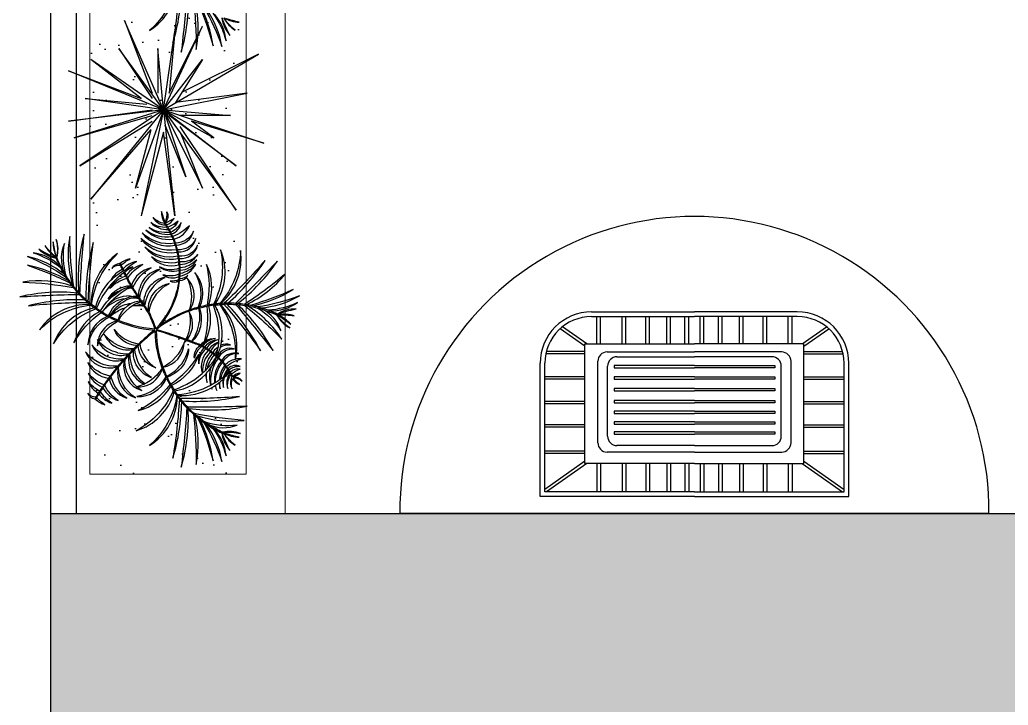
# Model space of a CAD drawing. Header units: millimetres. Extents: x 1227 to 5452, y 1361 to 9588.
# Drawn here: x 3467.7 to 3660.7, y 7014.7 to 7148.6 of the extents above; entities that cross this region are included whole.
import ezdxf

# ---------------------------------------------------------------- set-up
doc = ezdxf.new("R2010")
doc.units = ezdxf.units.MM
for name, color, linetype in [('furnitures', 3, 'Continuous'), ('linee a vista', 5, 'Continuous'), ('Plants', 92, 'Continuous'), ('sectioned walls', 7, 'Continuous')]:
    doc.layers.add(name, color=color, linetype=linetype)
doc.layers.add('Pots', color=145, linetype='Continuous', lineweight=13)
doc.layers.add('Soil', color=7, linetype='Continuous', true_color=0xa1c4ab)

# ---------------------------------------------------------------- blocks, each defined once
blk = doc.blocks.new('17')
at = {"layer": 'Soil'}
h = blk.add_hatch(dxfattribs=at)
h.set_pattern_fill('AR-SAND', color=256, scale=1.2, angle=-90, style=0)
h.set_pattern_definition([(307.5, (3106.124, 13045.087), (58.7296, 1.92), [0, -46.3296, 0, -51.816, 0, -49.53]), (277.5, (3106.12, 13045.09), (86.019, -53.9428), [0, -24.9936, 0, -41.7576, 0, -16.002]), (237.5, (3106.124, 13082.577), (0.1725, -94.9191), [0, -15.24, 0, -54.864, 0, -71.628]), (227.5, (3106.12, 13082.58), (26.7515, -91.6268), [0, -7.62, 0, -35.9664, 0, -41.148])])
h.paths.add_polyline_path([(5118.1, 12885.1), (5118.1, 13045.1), (3106.1, 13045.1), (3106.1, 12885.1)])
at = {"layer": 'Plants'}
for p, q in [((4745, 12960.6), (4779.3, 13063.5)), ((4779.3, 13063.5), (4756.5, 12989.2)), ((4745, 12960.6), (4687.9, 13057.8)), ((4687.9, 13057.8), (4726.9, 12979.9)), ((4745, 12960.6), (4727.9, 13046.4)), ((4727.9, 13046.4), (4737.7, 12973.1)), ((4745, 12960.6), (4847.9, 13034.9)), ((4745, 12960.6), (4802.2, 13034.9)), ((4802.2, 13034.9), (4750.8, 12966.4)), ((4847.9, 13034.9), (4762.2, 12977.8)), ((4745, 12960.6), (4750.8, 13029.2)), ((4750.8, 13029.2), (4750.8, 12977.8)), ((4745, 12960.6), (4773.6, 13012.1)), ((4773.6, 13012.1), (4756.5, 12989.2)), ((4745, 12960.6), (4659.3, 13000.7)), ((4659.3, 13000.7), (4659.3, 13000.7)), ((4727.9, 12966.4), (4659.3, 13000.7)), ((4745, 12960.6), (4693.6, 13000.7)), ((4693.6, 13000.7), (4737.7, 12973.1)), ((4745, 12960.6), (4825.1, 13000.7)), ((4825.1, 13000.7), (4769.9, 12978.6)), ((4745, 12960.6), (4813.6, 12983.5)), ((4813.6, 12983.5), (4760.6, 12962.3)), ((4745, 12960.6), (4665, 12972.1)), ((4665, 12972.1), (4727.9, 12966.4)), ((4745, 12960.6), (4853.6, 12972.1)), ((4853.6, 12972.1), (4767.9, 12960.6)), ((4745, 12960.6), (4653.6, 12920.6)), ((4745, 12960.6), (4682.2, 12954.9)), ((4745, 12960.6), (4682.2, 12914.9)), ((4682.2, 12954.9), (4727.9, 12954.9)), ((4745, 12960.6), (4693.6, 12886.4)), ((4745, 12960.6), (4705, 12863.5)), ((4745, 12960.6), (4733.6, 12880.6)), ((4745, 12960.6), (4836.5, 12886.4)), ((4745, 12960.6), (4825.1, 12932.1)), ((4745, 12960.6), (4773.6, 12869.2)), ((4745, 12960.6), (4853.6, 12937.8)), ((4745, 12960.6), (4802.2, 12874.9)), ((4745, 12960.6), (4756.5, 12863.5)), ((4767.9, 12960.6), (4853.6, 12937.8)), ((4653.6, 12920.6), (4727.9, 12949.2)), ((4682.2, 12914.9), (4733.6, 12949.2)), ((4733.6, 12880.6), (4739.3, 12943.5)), ((4756.5, 12863.5), (4745, 12949.2)), ((4773.6, 12869.2), (4750.8, 12949.2)), ((4802.2, 12874.9), (4756.5, 12949.2)), ((4825.1, 12932.1), (4765.3, 12948)), ((4836.5, 12886.4), (4765.3, 12948)), ((4733.6, 12937.8), (4693.6, 12886.4)), ((4705, 12863.5), (4733.6, 12937.8))]:
    blk.add_line(p, q, dxfattribs=at)
for points in [[(4612.7, 12974.3, -0.175168), (4664, 12946.3, 0.249628), (4613.6, 12974.9, 0.007062)], [(4616.3, 12976.9, -0.026555), (4676.6, 12970.2, 0.070199), (4619.3, 12979.3, 0.016905)], [(4625.3, 12984.6, -0.011876), (4685.9, 12978.8, 0.083846), (4626.6, 12985.9, 0.015718)], [(4631.7, 12991.2, -0.031946), (4683.4, 12994.2, 0.11194), (4632.9, 12992.7, 0.008888)], [(4635.6, 12995.9, -0.036883), (4679.6, 13011.5, 0.081452), (4637.3, 12998, 0.009879)], [(4640.1, 13001.8, -0.057239), (4680.3, 13020.5, 0.118477), (4641.9, 13004.4, 0.017265)], [(4646.2, 13011.3, -0.090095), (4674.4, 13024.7, 0.156383), (4647.1, 13012.8, 0.018041)], [(4650.9, 13020.4, 0.144632), (4669, 13028.7, -0.03724), (4651, 13020.6, 0.005673)], [(4652.1, 13023, 0.137026), (4663.4, 13033.9, -0.07322), (4651, 13022.4, 0.11371), (4655.3, 13038.2, -0.016598), (4651.6, 13024.5, -0.007537)], [(5014.6, 12961.4, 0.008761), (5018.4, 12963, -0.228296), (5038.5, 12933.4, 0.30667), (5019.8, 12963.7, 0.016073), (5026.5, 12967.2, -0.111271), (5052.9, 12934.8, 0.196953), (5028.2, 12968.2, 0.010075), (5032.3, 12970.6, -0.174181), (5073.5, 12932.6, 0.2582), (5033.8, 12971.6, 0.009787), (5037.6, 12974.3, -0.175168), (5088.8, 12946.3, 0.249628), (5038.5, 12974.9, 0.007062), (5041.1, 12976.9, -0.026555), (5101.5, 12970.2, 0.070199), (5044.2, 12979.3, 0.016905), (5050.1, 12984.6, -0.011876), (5110.7, 12978.8, 0.083846), (5051.4, 12985.9, 0.015718), (5056.5, 12991.2, -0.031946), (5108.2, 12994.2, 0.11194), (5057.8, 12992.7, 0.008888), (5060.5, 12995.9, -0.036883), (5104.5, 13011.5, 0.081452), (5062.2, 12998, 0.009879), (5065, 13001.8, -0.057239), (5105.1, 13020.5, 0.118477), (5066.8, 13004.4, 0.017265), (5071.1, 13011.3, -0.090095), (5099.3, 13024.7, 0.156383), (5071.9, 13012.8, 0.018041), (5075.8, 13020.4, 0.144632), (5093.9, 13028.7, -0.03724), (5075.9, 13020.6, 0.005673), (5077, 13023, 0.137026), (5088.2, 13033.9, -0.07322), (5075.9, 13022.4, 0.11371), (5080.2, 13038.2, -0.016598), (5076.5, 13024.5, -0.007537), (5075.1, 13021.3, -0.091874), (5076.5, 13039.3, 0.164846), (5075, 13021.1, -0.034164), (5067.3, 13007, 0.198599), (5067.8, 13035.9, -0.116154), (5064.5, 13002.8, -0.022934), (5057.9, 12994.3, 0.108995), (5062.9, 13043.2, -0.031808), (5056, 12992.1, -0.015992), (5050.8, 12986.7, 0.083632), (5048.4, 13046.2, -0.011872), (5049.5, 12985.4, -0.018411), (5043, 12979.7, 0.071243), (5038.5, 13038.4, -0.026608), (5040.4, 12977.6, -0.007675), (5037.5, 12975.4, 0.145995), (5029.5, 13009.7, 0.012828), (5031, 13010.3, -0.011311), (5029.4, 13010, 0.016484), (5027.2, 13013.4, 0.048154), (5032.4, 13015.1, -0.044838), (5026.8, 13014, 0.018482), (5024.1, 13017.7, 0.057754), (5030.7, 13018.6, -0.061447), (5023.4, 13018.6, 0.017061), (5020.6, 13021.7, 0.101227), (5029.4, 13022, -0.102531), (5019, 13023.2, 0.029389), (5013.5, 13028, -0.003222), (5014.3, 13028.5, 0.225947), (5030.3, 13026.4, -0.181854), (5016.2, 13029.5, -0.008531), (5018.3, 13030.7, 0.247708), (5030.7, 13030.9, -0.143025), (5019.9, 13031.3, 0.219665), (5026.1, 13038.6, -0.099835), (5019.5, 13031.8, -0.21884), (5022.7, 13041.1, 0.315728), (5018.8, 13032, -0.001312), (5014.5, 13039.2, 0.181035), (5017.9, 13031.6, 0.00655), (5015.4, 13030.2, -0.089212), (5010.4, 13039.1, 0.223385), (5013.5, 13029.1, 0.00969), (5011.1, 13027.6, -0.181136), (5007.6, 13039.1, 0.289028), (5009.8, 13026.7, 0.007628), (5007.6, 13025.1, -0.125725), (5000, 13040.5, 0.079591), (5000.2, 13034.3, 0.023263), (4994.5, 13035.3, -0.036773), (4994.5, 13037.9, 0.041452), (4994, 13035.3, 0.223184), (4944.3, 13018.9, -0.007675), (4944.1, 13022.5, -0.026608), (4991.9, 13060.1, 0.071243), (4944, 13025.8, -0.018411), (4944.3, 13034.5, -0.011872), (4991.5, 13072.8, 0.083632), (4944.4, 13036.3, -0.015992), (4945.2, 13043.8, -0.031808), (4979.9, 13081.9, 0.108995), (4945.7, 13046.7, -0.022934), (4948, 13057.1, -0.116154), (4971.2, 13080.9, 0.198599), (4949.4, 13062.1, -0.034164), (4955.2, 13077, 0.164846), (4968.2, 13089.8, -0.091874), (4955.3, 13077.1, -0.005552), (4956.4, 13079.5, -0.016458), (4964.5, 13091, 0.11371), (4955.2, 13077.6, -0.07322), (4956, 13094.4, 0.137372), (4954.9, 13078.7, 0.003388), (4954.2, 13077.3, -0.03724), (4948.9, 13096.3, 0.144632), (4954.2, 13077.1, 0.018041), (4950.8, 13069.3, 0.156383), (4942.4, 13097.9, -0.090095), (4950.2, 13067.7, 0.017265), (4947.7, 13059.9, 0.118477), (4935.4, 13099.7, -0.057239), (4946.8, 13056.9, 0.009879), (4945.7, 13052.3, 0.081452), (4928.9, 13093.4, -0.036883), (4945.2, 13049.7, 0.008888), (4944.5, 13045.5, 0.11194), (4913.2, 13085.1, -0.031946), (4944.2, 13043.7, 0.015718), (4943.4, 13036.3, 0.083846), (4899.8, 13077.2, -0.011876), (4943.2, 13034.5, 0.016905), (4943, 13026.5, 0.070199), (4899.2, 13064.6, -0.026555), (4943.1, 13022.6, 0.007062), (4943.3, 13019.3, 0.249628), (4889, 13039.5, -0.175168), (4943.3, 13018.2, 0.009787), (4943.8, 13013.6, 0.2582), (4888.3, 13019, -0.174181), (4944, 13011.8, 0.010075), (4944.7, 13007.1, 0.196953), (4903.2, 13004.6, -0.111271), (4945.1, 13005.2, 0.016073), (4946.7, 12997.8, 0.30667), (4911.5, 12992.6, -0.228296), (4947.1, 12996.3, 0.008761), (4948.2, 12992.3, 0.022939)], [(4954.2, 13077.3, 0.000378), (4954.2, 13077.1, 0.34205)], [(4954.9, 13078.7, 0.010189), (4955.2, 13077.6, -0.07322)], [(4955.3, 13077.1, 0.000462), (4955.2, 13077, -0.017284)], [(4950.8, 13069.3, 0.003648), (4950.2, 13067.7, 0.34205)], [(4947.7, 13059.9, 0.006714), (4946.8, 13056.9, 0.34205)], [(4949.4, 13062.1, 0.010919), (4948, 13057.1, -0.017284)], [(4944.5, 13045.5, 0.004036), (4944.2, 13043.7, 0.34205)], [(4945.7, 13052.3, 0.005709), (4945.2, 13049.7, 0.34205)], [(4945.7, 13046.7, 0.006188), (4945.2, 13043.8, -0.017284)], [(4943.4, 13036.3, 0.003791), (4943.2, 13034.5, 0.34205)], [(4944.4, 13036.3, 0.004048), (4944.3, 13034.5, -0.017284)], [(4994, 13035.3, -0.001977), (4994.5, 13035.3, 0.0174)], [(4994.6, 13034.4, 0.001867), (4994, 13034.4, 0.175567)], [(5000.2, 13034.3, -0.001729), (5000.6, 13034.2, 0.001174), (5000.2, 13034.2, 0.175567)], [(4943, 13026.5, 0.008209), (4943.1, 13022.6, 0.34205)], [(4944, 13025.8, 0.007125), (4944.1, 13022.5, -0.017284)], [(5008.6, 13024.6, 0.0086), (5006.6, 13023.1)], [(5011.9, 13026.9, 0.005519), (5010.6, 13026)], [(5013.5, 13028, 0.002558), (5013, 13028.4, -0.001751), (5013.5, 13027.9)], [(5016.2, 13029.5, 0.007421), (5014.3, 13028.5)], [(5016.9, 13024, -0.007156), (5018.5, 13022.1)], [(5020.6, 13021.7, 0.00889), (5019, 13023.2, -0.001751)], [(5075.9, 13022.4, 0.002523), (5076.5, 13024.5, -0.11371)], [(5077, 13023, -0.010528), (5075.9, 13022.4, 0.07322)], [(4943.3, 13019.3, 0.002276), (4943.3, 13018.2, 0.34205)], [(4943.8, 13013.6, 0.003859), (4944, 13011.8, 0.34205)], [(4944.3, 13018.9, 0.001743), (4944.4, 13018.1, -0.017284)], [(4944.8, 13013.2, 0.003104), (4945, 13011.7, -0.017284)], [(4983.2, 13017.2, 0.002128), (4982.5, 13017.3, 0.15929)], [(4990, 13016.4, 0.007874), (4987.4, 13016.8, 0.15929)], [(4995.9, 13012.6, 0.007554), (4994.5, 13010.9)], [(4998.1, 13015.1, 0.002294), (4997.6, 13014.6, 0.007554)], [(4999.6, 13016.8, 0.007913), (4998.1, 13015.1, 0.002294)], [(5002.1, 13013.3, 0.019311), (4998.1, 13015.1, 0.255482)], [(5008.9, 13009.2, 0.034379), (5002.1, 13013.3, 0.010152), (4998.9, 13014.3, -0.043508)], [(5003.8, 13020.8, 0.006328), (5002.5, 13019.6)], [(5020.9, 13019, -0.004325), (5021.8, 13017.7)], [(5024.1, 13017.7, 0.004534), (5023.4, 13018.6, -0.001751)], [(5024.3, 13013.9, -0.003128), (5024.8, 13013)], [(5027.2, 13013.4, 0.003123), (5026.8, 13014, -0.001751)], [(5071.9, 13012.8, -0.003648), (5071.1, 13011.3, 0.086941)], [(5075, 13021.1, 0.000462), (5075.1, 13021.3, 0.296259)], [(5075.9, 13020.6, -0.000378), (5075.8, 13020.4, 0.086941)], [(4944.7, 13007.1, 0.004157), (4945.1, 13005.2, 0.34205)], [(4945.8, 13006.8, 0.003647), (4946.1, 13005.1, -0.017284)], [(4946.1, 13005.1, -0.096704), (4982.4, 13002.2, 0.065237), (4985.7, 12998.6, 0.000419), (4985.7, 12998.5), (4985.6, 12998.4, 0.001663), (4984.5, 12995.6, 0.085344)], [(4969.3, 12997.9, 0.174599), (4947.8, 12997.7, -0.016348), (4946.1, 13005.1, -0.096704)], [(4981.4, 13003.8, -0.018916), (4985.1, 13002, 0.004427)], [(4986.1, 13001, 0.010093), (4982.4, 13002.2, 0.111381)], [(5031.5, 12971.4, 0.115228), (5011.8, 13003.6, -0.165702), (4994.5, 13010.9, 0.010075), (4992.8, 13008.6, 0.223516), (5014.1, 13000.8, -0.274752), (5014.3, 13000.6, -0.277747), (4991.4, 13006.6, 0.010686), (4989.8, 13004, 0.235094), (5005.2, 12996.8, -0.227839), (4988.8, 13002.4, 0.007496), (4987.8, 13000.5), (4987.8, 13000.4, 0.002637), (4987.4, 12999.7, 0.198541), (4999.3, 12992.3, -0.273693), (4986.5, 12997.8, 0.001461), (4985.4, 12995.3, -0.133271)], [(4989.8, 13004, 0.006543), (4988.8, 13002.4)], [(4992.8, 13008.6, 0.008533), (4991.4, 13006.6)], [(5010.1, 13005.2, -0.007097), (5011.8, 13003.6)], [(5015.8, 13003.6, 0.006456), (5014.7, 13004.6, 0.010152)], [(5026.8, 13009.5, -0.00192), (5027.1, 13008.9)], [(5029.5, 13009.7, 0.001072), (5029.4, 13010, -0.001751)], [(5064.5, 13002.8, 0.010919), (5067.3, 13007, 0.296259)], [(5066.8, 13004.4, -0.006714), (5065, 13001.8, 0.086941)], [(4930.8, 12975.2, 0.032904), (4919.6, 12977.2, 0.317856), (4914.4, 12985.7, -0.182485), (4918.2, 12977.4, 0.008732), (4915.2, 12977.6, 0.237757), (4903.1, 12993.6, -0.181755), (4912.6, 12977.7, 0.009722), (4909.3, 12977.8, 0.260759), (4898.6, 12994.6, -0.17378), (4906.9, 12977.7, 0.010192), (4903.4, 12977.5, 0.252617), (4893.1, 12995.7, -0.260535), (4900.6, 12977.3, 0.009886), (4897.2, 12976.8, 0.378858), (4883.6, 12995.6, -0.346761), (4894.7, 12976.4, 0.012354), (4890.5, 12975.6, 0.373521), (4876.7, 12993.7, -0.326048), (4888.2, 12975, 0.014119), (4883.5, 12973.6, 0.339397), (4869.3, 12991.4, -0.281611), (4881.5, 12972.9, 0.012773), (4877.4, 12971.4, 0.238874), (4863.4, 12987.3, -0.126845), (4874.6, 12970.2, 0.008463), (4872, 12969, 0.290901), (4860.4, 12978.6, -0.182356), (4870.3, 12968.1, 0.009727), (4867.3, 12966.5, 0.225145), (4858.8, 12975.7, -0.089929), (4865.1, 12965.2, 0.008098), (4862.8, 12963.7, 0.181535), (4856.3, 12971.4, -0.001325), (4861.3, 12962.7, 0.002449), (4860.6, 12962.2, 0.34205)], [(4944.7, 12990.2, 0.294809), (4917.5, 12984.9, -0.150745), (4942.7, 12988.7, 0.100395)], [(4946.7, 12997.8, 0.003177), (4947.1, 12996.3, 0.34205)], [(4947.8, 12997.7, 0.002616), (4948.1, 12996.5, -0.017284)], [(4949.1, 12992.8, -0.008097), (4948.1, 12996.5, -0.087635), (4962.4, 12997.3)], [(4948.2, 12992.3, 0.011195), (4949.9, 12987.3, 0.34205)], [(4949.1, 12992.8, 0.01382), (4951.2, 12986.7, -0.017284)], [(4969.3, 12997.9, -0.126631), (4982.5, 12989.2, 0.13356), (4962.4, 12997.3, 0.223815)], [(4985.4, 12995.3, 0.003303), (4983.2, 12989.7), (4983.2, 12989.5, 0.003031), (4981.2, 12984.3)], [(4984.5, 12995.6, 0.003276), (4982.3, 12990), (4982.2, 12989.9, 0.000136), (4982.1, 12989.6)], [(4986.7, 13000.5, 0.007542), (4985.7, 12998.6)], [(4987.4, 12999.7, 0.006612), (4986.6, 12998, 0.000167), (4986.5, 12997.8)], [(4986.9, 13001, -0.004103), (4987.7, 13000.5, 0.002389), (4986.8, 13000.8, 0.111381)], [(5004.9, 12981.7, -0.180095), (5018.7, 12964.3, 0.017102), (5025.8, 12967.9, 0.111381), (4995.5, 12996.9, -0.201249), (5027.3, 12968.8, 0.010644), (5031.5, 12971.4, 0.115228)], [(5056, 12992.1, 0.006188), (5057.9, 12994.3, 0.296259)], [(5057.8, 12992.7, -0.004036), (5056.5, 12991.2, 0.086941)], [(5062.2, 12998, -0.005709), (5060.5, 12995.9, 0.086941)], [(4950, 12987, 0.07228), (4966, 12957, 0.116598), (4930.8, 12975.2, 0.34205)], [(4942.7, 12988.7, -0.043602), (4950, 12987)], [(4949.9, 12987.3, 0.058472), (4944.7, 12990.2, -0.195633)], [(4949.9, 12987.3, 0.000734), (4950, 12987, 0.34205)], [(4951.2, 12986.7, -0.198813), (4983.9, 12981.6, 0.3682), (4951.2, 12986.7, 0.3682)], [(4951.2, 12986.7, 0.000079), (4951.2, 12986.7, -0.017284)], [(4951.2, 12986.7, 0.081515), (4969.9, 12953.6, -0.017284), (4979.9, 12983.7)], [(4980.8, 12983.3, 0.017381), (4970.8, 12953.1, 0.096116), (5014.4, 12962.4, 0.296259)], [(5009.2, 12975.6, 0.137722), (4989.6, 12986.3, -0.127824), (5004.9, 12981.7)], [(5049.5, 12985.4, 0.004048), (5050.8, 12986.7, 0.296259)], [(5051.4, 12985.9, -0.003791), (5050.1, 12984.6, 0.086941)], [(4860.2, 12962.1, 0.196497), (4849.4, 12964.1, -0.339351), (4860.5, 12962.3, -0.001093), (4860.6, 12962.2), (4849.2, 12958.5, 0.109533), (4861.2, 12961.5, -0.000646), (4861.4, 12961.6, -0.146881), (4855.4, 12949.8, 0.249702), (4862.9, 12962.6, -0.008474), (4865.3, 12964.2, -0.182999), (4860.4, 12947.6, 0.227209), (4867.5, 12965.5, -0.010091), (4870.5, 12967.1, -0.182927), (4865.4, 12945.9, 0.229826), (4872.2, 12968, -0.008605), (4874.9, 12969.2, -0.199295), (4868.3, 12942.6, 0.221467), (4877.5, 12970.4, -0.01266), (4881.6, 12971.9, -0.241086), (4870.9, 12938.8, 0.288134), (4883.6, 12972.6, -0.014047), (4888.2, 12974, -0.231299), (4876.7, 12937.5, 0.289254), (4890.6, 12974.5, -0.012414), (4894.8, 12975.4, -0.248707), (4885.7, 12941.7, 0.280333), (4897.3, 12975.8, -0.010048), (4900.7, 12976.3, -0.231558), (4895.5, 12948.2, 0.285972), (4903.6, 12976.5, -0.010639), (4907.2, 12976.7, -0.236286), (4905.7, 12956.5, 0.228942), (4909.4, 12976.8, -0.010354), (4913, 12976.7, -0.199826), (4913.8, 12959.9, 0.275871), (4915.6, 12976.6, -0.008857), (4918.6, 12976.3, -0.154321), (4920.5, 12967.4, 0.258261), (4920, 12976.2, -0.030774), (4930.3, 12974.3, 0.073569)], [(4883.5, 12973.6, 0.006196), (4881.5, 12972.9, 0.34205)], [(4883.6, 12972.6, 0.006309), (4881.6, 12971.9, 0.358744)], [(4890.5, 12975.6, 0.00709), (4888.2, 12975, 0.34205)], [(4890.6, 12974.5, 0.007289), (4888.2, 12974, 0.358744)], [(4897.2, 12976.8, 0.007389), (4894.7, 12976.4, 0.34205)], [(4897.3, 12975.8, 0.007547), (4894.8, 12975.4, 0.358744)], [(4903.4, 12977.5, 0.008187), (4900.6, 12977.3, 0.34205)], [(4903.6, 12976.5, 0.008521), (4900.7, 12976.3, 0.358744)], [(4909.3, 12977.8, 0.006784), (4906.9, 12977.7, 0.34205)], [(4909.4, 12976.8, 0.006573), (4907.2, 12976.7, 0.358744)], [(4915.2, 12977.6, 0.007551), (4912.6, 12977.7, 0.34205)], [(4915.6, 12976.6, 0.007642), (4913, 12976.7, 0.358744)], [(4919.6, 12977.2, 0.004064), (4918.2, 12977.4, 0.34205)], [(4920, 12976.2, 0.004076), (4918.6, 12976.3, 0.358744)], [(4941.1, 12938.2, 0.01255), (4952.2, 12945.9), (4952.3, 12946, -0.023023), (4969.2, 12952.8, 0.13279), (4930.3, 12974.3, 0.358744)], [(5008.4, 12960, 0.361519), (4984, 12981.7), (4984.2, 12981.4, -0.193822), (5008.3, 12960)], [(5017.7, 12963.8, 0.088511), (5009.2, 12975.6, -0.078713)], [(5031.5, 12971.4, 0.003104), (5032.8, 12972.2, 0.296259)], [(5036.8, 12975, 0.001743), (5037.5, 12975.4, 0.296259)], [(5038.5, 12974.9, -0.002276), (5037.6, 12974.3, 0.086941)], [(5040.4, 12977.6, 0.007125), (5043, 12979.7, 0.296259)], [(5044.2, 12979.3, -0.008209), (5041.1, 12976.9, 0.086941)], [(4861.2, 12961.5, 0.027335), (4860.6, 12962.2, -0.217634)], [(4862.8, 12963.7, 0.00522), (4861.3, 12962.7, 0.34205)], [(4862.9, 12962.6, 0.005357), (4861.4, 12961.6, 0.358744)], [(4867.3, 12966.5, 0.007423), (4865.1, 12965.2, 0.34205)], [(4867.5, 12965.5, 0.007412), (4865.3, 12964.2, 0.358744)], [(4872, 12969, 0.005521), (4870.3, 12968.1, 0.34205)], [(4872.2, 12968, 0.005504), (4870.5, 12967.1, 0.358744)], [(4877.4, 12971.4, 0.008676), (4874.6, 12970.2, 0.34205)], [(4877.5, 12970.4, 0.008601), (4874.9, 12969.2, 0.358744)], [(4924.7, 12951.2, -0.091), (4916.5, 12962.2, 0.163378), (4925, 12947.4, 0.047115)], [(4925.7, 12961.8, -0.036015), (4922.9, 12966.6, 0.068238), (4925.3, 12959.7, 0.047136)], [(4925.7, 12961.8, 0.209929), (4951.8, 12945.6, 0.247818)], [(5014.4, 12962.4, 0.007571), (5017.7, 12963.8, 0.088511)], [(5017.7, 12963.8, 0.002388), (5018.7, 12964.3, 0.296259)], [(5019.8, 12963.7, -0.003177), (5018.4, 12963, 0.086941)], [(5025.8, 12967.9, 0.003647), (5027.3, 12968.8, 0.296259)], [(5028.2, 12968.2, -0.004157), (5026.5, 12967.2, 0.086941)], [(5033.8, 12971.6, -0.003859), (5032.3, 12970.6, 0.086941)], [(4926.8, 12939.1, -0.173161), (4908.3, 12957, 0.285814), (4927.7, 12936.3, 0.031249)], [(4951, 12945.1, -0.301093), (4925.3, 12959.7, 0.247818)], [(4941.5, 12937.2, 0.012738), (4952.7, 12945.1, -0.023021), (4969.5, 12951.8, -0.095948), (4958, 12908.8)], [(5014.6, 12961.4, -0.094945), (4971.1, 12952.1, 0.041167), (5001.8, 12920.1, 0.086941)], [(4985, 12936.3, 0.200478), (5009.3, 12952.9, -0.295535), (4986.7, 12934.6)], [(5000.4, 12918.7, -0.239912), (4985.6, 12887.4, 0.377655), (5001, 12919.3, 0.00101), (5001.1, 12919.4, 0.007709), (5007.4, 12914, -0.252386), (4992.8, 12880.9, 0.386946), (5007.9, 12913.6, 0.011413), (5017.6, 12906, -0.181744), (5003.6, 12883.1, 0.267567), (5019.7, 12904.4, 0.007749), (5026.5, 12899.6, -0.133418), (5014.5, 12883.6, 0.197101), (5028.8, 12898, 0.004676), (5033, 12895.2, -0.102074), (5023, 12883.5, 0.152625), (5035.2, 12893.8, 0.004284), (5039.2, 12891.4, -0.251353), (5034.9, 12883.1, 0.229983), (5041, 12890.3, -0.014727), (5041.1, 12890.8, 0.108264), (5046.9, 12900.7, -0.073333), (5039.5, 12892.3, -0.003954), (5035.9, 12894.6, 0.152286), (5045.2, 12907.6, -0.108204), (5033.5, 12896.1, -0.004457), (5029.5, 12898.7, 0.196503), (5042.7, 12914.2, -0.139054), (5027, 12900.5, -0.007436), (5020.4, 12905.1, 0.266584), (5040.3, 12923, -0.185699), (5018.1, 12906.9, -0.010962), (5008.8, 12914.2, 0.384218), (5039.9, 12932.1, -0.251822), (5008.2, 12914.7, -0.007733), (5001.8, 12920.1, 0.00108), (5002, 12920.3, 0.37654), (5032.4, 12938.3, -0.039649), (5028.7, 12933.5, 0.290155), (5015.2, 12957.2, 0.022939)], [(5015.4, 12954.8, -0.096277), (5025.5, 12941.7, -0.142028), (5008.7, 12928.7, 0.058444)], [(5009.4, 12959.3, -0.043602), (5015.4, 12954.8, 0.294809)], [(5015.2, 12957.2, 0.058472), (5009.7, 12959.4, 0.359478)], [(4930.1, 12931.2, -0.003274), (4927, 12929.4, -0.185699), (4906.9, 12948, 0.266584), (4924.5, 12927.9, -0.007436), (4917.4, 12924, -0.139054), (4903.5, 12939.5, 0.196503), (4914.7, 12922.6, -0.003728), (4911.1, 12920.8, -0.030052), (4905.7, 12929.2, 0.034089), (4908.7, 12921.9, -0.093143), (4900.2, 12933.2, 0.152286), (4907.8, 12919.2, -0.003954), (4904, 12917.4, -0.073333), (4897.7, 12926.6, 0.103416), (4902, 12916.5, -0.675485), (4902.3, 12915.6, 0.229983), (4907.5, 12907.7, -0.251353), (4904.2, 12916.4, 0.004284), (4908.4, 12918.4, 0.154749), (4919.5, 12906.6, 0.140718), (4947.2, 12891, -0.010568), (4944.2, 12887.1, -0.175567), (4892.2, 12913.7, 0.25167), (4943.7, 12886.5, -0.007675), (4941.4, 12883.7, -0.026608), (4880.8, 12888.8, 0.071243), (4939.2, 12881.2, -0.018411), (4933.2, 12875.1, -0.011872), (4872.4, 12879.3, 0.083632), (4931.8, 12873.8, -0.015992), (4926.1, 12868.9, -0.031808), (4874.7, 12864.6, 0.108995), (4923.8, 12867.1, -0.022934), (4915, 12861, -0.116154), (4881.8, 12859.4, 0.198599), (4910.6, 12858.4, -0.034164), (4896.2, 12851.4, 0.164846), (4877.9, 12850.9, -0.091874), (4896, 12851.4, -0.004117), (4894.2, 12850.7, -0.016919), (4880, 12847.6, 0.11371), (4896, 12851.1, -0.07322), (4883.9, 12839.4, 0.136761), (4895.4, 12850, 0.00291), (4896.7, 12850.5, -0.03724), (4887.6, 12833, 0.144632), (4896.8, 12850.6, 0.018041), (4904.6, 12854.1, 0.156383), (4891.3, 12827.4, -0.090095), (4906.1, 12854.8, 0.017265), (4913.3, 12858.8, 0.118477), (4895.1, 12821.3, -0.057239), (4916, 12860.4, 0.009879), (4919.9, 12863, 0.081452), (4904.2, 12821.5, -0.036883), (4922.1, 12864.6, 0.008888), (4925.4, 12867.1, 0.11194), (4921.3, 12816.8, -0.031946), (4926.9, 12868.3, 0.015718), (4932.6, 12873.1, 0.083846), (4936.5, 12813.5, -0.011876), (4933.9, 12874.3, 0.016905), (4939.5, 12880, 0.070199), (4945.6, 12822.3, -0.026555), (4942.1, 12882.9, 0.007062), (4944.2, 12885.5, 0.249628), (4970.1, 12833.7, -0.175168), (4944.9, 12886.3, 0.009787), (4947.7, 12890, 0.2582), (4984.6, 12848.2, -0.174181), (4948.8, 12891.4, 0.010075), (4951.5, 12895.4, 0.196953), (4983.5, 12869, -0.111271), (4952.5, 12897, 0.016073), (4956.4, 12903.6, 0.30667), (4985.7, 12883.3, -0.228296), (4957.1, 12904.9, 0.008761), (4959, 12908.6, 0.022939)], [(4924.7, 12951.2, 0.155297), (4945.7, 12941.3, 0.249828)], [(4945, 12940.8, -0.204558), (4925, 12947.4, 0.249828)], [(4959, 12908.6, 0.094428), (4970.5, 12951.3, 0.040866), (5001.1, 12919.4)], [(4990.2, 12931, 0.179749), (5014.3, 12942.3, -0.347789)], [(5013.2, 12938.3, 0.109806), (5019.1, 12948.3, -0.050161), (5014.3, 12942.3, 0.069557)], [(5025.5, 12941.7, -0.003736), (5025.8, 12941.2, 0.294809)], [(4926.8, 12939.1, 0.075374), (4937.8, 12936, 0.251822)], [(4937.1, 12935.5, -0.088667), (4927.7, 12936.3, 0.251822)], [(4945, 12914.7, -0.129352), (4936.1, 12933.4, 0.431375), (4936, 12933.4, 0.119795), (4939.6, 12919)], [(4960.5, 12914.4, -0.363818), (4940.5, 12940.3, 0.196473), (4960.6, 12914.5, 0.196473)], [(4986.2, 12933.6, -0.290683), (4969.9, 12910, 0.200061), (4984.4, 12935.6, 0.204545)], [(5013.2, 12938.3, -0.229229), (4991.4, 12929.9)], [(5006.5, 12925.4, 0.246361), (5025.8, 12941.2, -0.048035), (5028.6, 12933.4, -0.195329), (5002.7, 12921, 0.032147)], [(5028.6, 12933.4, -0.001903), (5028.7, 12933.1, 0.004287), (5028.7, 12933.5, 0.359478)], [(4919.5, 12906.6, -0.082287), (4908.7, 12921.9, 0.030096)], [(4911.7, 12920, 0.140523), (4948.1, 12892.2, 0.010124), (4950.8, 12896.1, -0.138829), (4929.8, 12917.4, 0.106077), (4938.6, 12904, -0.267567), (4925.1, 12927.1, -0.007749), (4917.8, 12923.1, 0.133418), (4927.8, 12905.8, -0.197101), (4915.3, 12921.8, -0.003808), (4911.6, 12919.9)], [(4914.7, 12922.6, 0.002878), (4917.4, 12924)], [(4924.5, 12927.9, 0.000772), (4925.2, 12928.3), (4925.3, 12928.4)], [(4928, 12924, -0.014945), (4925.1, 12928.9, 0.056899), (4929.8, 12917.4, 0.197286)], [(4930.6, 12930.3, -0.003436), (4927.4, 12928.4, 0.029333), (4928, 12924, 0.094066), (4951.8, 12897.7, 0.016631), (4955.7, 12904.4, -0.1786)], [(4936.3, 12929.7, 0.062421), (4935.6, 12923, -0.163076)], [(4938.5, 12920, 0.144874), (4948.6, 12900.9, -0.254884), (4935.6, 12923, -0.048866)], [(4938.5, 12920, -0.017782), (4938, 12922.7)], [(4943.5, 12927.1, 0.160202), (4949.9, 12911.9, 0.366572)], [(4953.2, 12910.4, -0.086364), (4947.4, 12921.8)], [(4983.2, 12909.1, 0.148044), (4989.5, 12930.3, 0.236606)], [(4990.7, 12929.1, -0.183268), (4987, 12910.5, 0.232701)], [(4993.7, 12913.8, 0.075449), (4994.7, 12925.2, 0.232803)], [(4995.4, 12926, 0.089256), (5008.7, 12928.7, 0.239259)], [(4996.4, 12915.6, 0.085229), (4995.4, 12924.6, 0.351414)], [(4996.1, 12925.3, 0.097476), (5006.5, 12925.4, 0.362473)], [(4911.1, 12920.8, 0.003081), (4911.7, 12920, 0.176085)], [(4955.7, 12904.4, -0.1786), (4939.6, 12919, -0.008554)], [(4945, 12914.8, 0.090284), (4956.3, 12905.5, 0.008097), (4958, 12908.8, -0.027842)], [(4953.1, 12910.5, 0.035297), (4956.6, 12906.5, -0.366572), (4956.5, 12906.4, -0.08219), (4949.9, 12911.9, -0.031169)], [(4961.2, 12913.4, 0.058472), (4963.1, 12907.7, -0.020925)], [(4965.5, 12907.4, -0.043602), (4961.3, 12913.7, 0.369533)], [(4963.1, 12907.7, 0.237435), (4981.1, 12893.6, -0.008495), (4980.1, 12892.7, 0.01585), (4981.6, 12893.4, 0.048298), (4986.5, 12893, -0.020925), (4983.1, 12894.3, 0.248521), (4996.4, 12915.6, 0.02818)], [(4993.7, 12913.8, -0.14981), (4982.3, 12894.6, -0.124183), (4965.5, 12907.4, 0.098921)], [(5000.3, 12920.2, -0.009368), (5000.4, 12918.7, 0.377655)], [(5001, 12919.3, 0.003168), (5000.9, 12919.6, 0.391787)], [(5001.6, 12920.3, 0.003602), (5002, 12920.3, -0.039649)], [(5007.4, 12914, 0.000569), (5007.9, 12913.6)], [(5008.2, 12914.7, 0.00072), (5008.8, 12914.2, 0.086941)], [(4956.3, 12905.5, -0.002616), (4955.7, 12904.4)], [(4956.4, 12903.6, 0.003177), (4957.1, 12904.9, 0.040866)], [(4983.2, 12909.1, -0.081837), (4974.7, 12900, 0.153952), (4987, 12910.5, 0.041473)], [(5017.6, 12906, 0.002406), (5019.7, 12904.4)], [(5018.1, 12906.9, 0.002758), (5020.4, 12905.1, 0.086941)], [(4948.1, 12892.2, -0.003104), (4947.2, 12891)], [(4947.7, 12890, 0.003859), (4948.8, 12891.4, 0.040866)], [(4951.8, 12897.7, -0.003885), (4950.8, 12896.1)], [(4951.5, 12895.4, 0.004157), (4952.5, 12897, 0.040866)], [(4981.1, 12893.6, 0.005309), (4981.6, 12893.4, -0.020925)], [(4983.1, 12894.3, -0.005146), (4982.3, 12894.6, 0.369533)], [(5026.5, 12899.6, 0.002559), (5028.8, 12898)], [(5027, 12900.5, 0.002878), (5029.5, 12898.7, 0.086941)], [(5033, 12895.2, 0.00239), (5035.2, 12893.8)], [(5033.5, 12896.1, 0.002622), (5035.9, 12894.6, 0.086941)], [(5039.2, 12891.4, 0.001961), (5041, 12890.3)], [(5039.5, 12892.3, 0.00206), (5041.4, 12891.1, 0.086941)], [(4941.4, 12883.7, -0.007125), (4939.2, 12881.2)], [(4939.5, 12880, 0.008209), (4942.1, 12882.9, 0.040866)], [(4944.2, 12887.1, -0.001743), (4943.7, 12886.5)], [(4944.2, 12885.5, 0.002276), (4944.9, 12886.3, 0.040866)], [(4933.2, 12875.1, -0.004048), (4931.8, 12873.8)], [(4932.6, 12873.1, 0.003791), (4933.9, 12874.3, 0.040866)], [(4915, 12861, -0.010919), (4910.6, 12858.4)], [(4913.3, 12858.8, 0.006714), (4916, 12860.4, 0.040866)], [(4919.9, 12863, 0.005709), (4922.1, 12864.6, 0.040866)], [(4926.1, 12868.9, -0.006188), (4923.8, 12867.1)], [(4925.4, 12867.1, 0.004036), (4926.9, 12868.3, 0.040866)], [(4896.2, 12851.4, -0.000462), (4896, 12851.4)], [(4896.7, 12850.5, 0.000378), (4896.8, 12850.6, 0.040866)], [(4904.6, 12854.1, 0.003648), (4906.1, 12854.8, 0.040866)]]:
    blk.add_lwpolyline(points, format="xyb", dxfattribs=at)
for points in [[(4981.8, 13020.1, 0.16797), (4944.8, 13013.2, -0.010568), (4944.4, 13018.1, -0.155772), (4994, 13034.4, 0.275998), (5001.6, 13020.2, 0.014133), (4998.7, 13017.3, -0.324541), (4989.8, 13033.4, 0.371884), (4997.3, 13015.8, 0.000895), (4997.1, 13015.6, 0.042814), (4987.9, 13018.9, -0.179613), (4985.6, 13029.1, 0.171025), (4986, 13019.3, 0.01758), (4982, 13020.1, -0.026095), (4981.7, 13021.8, 0.023285)], [(5005.9, 13023.9, -0.154716), (5000.2, 13034.2, 0.016225), (4994.6, 13034.4, 0.227894), (5003, 13021.4, -0.012327)], [(5003.8, 13020.8, -0.01269), (5006.6, 13023.1, 0.140639), (5021.8, 13017.7, -0.013396), (5024.3, 13013.9, -0.173266)], [(5020.9, 13019, -0.114415), (5008.6, 13024.6, -0.008615), (5010.6, 13026, 0.100649), (5018.5, 13022.1, -0.011597)], [(5013.5, 13027.9, 0.006549), (5011.9, 13026.9, 0.056536), (5016.9, 13024, 0.015222)], [(4982.5, 13017.3, 0.115579), (4945, 13011.7, 0.010644), (4945.8, 13006.8, -0.167673), (4981.4, 13003.8, -0.142219), (4979.1, 13014, 0.155825), (4985.1, 13002, -0.009453), (4986.9, 13001, -0.007959), (4988, 13003, -0.262459), (4980.2, 13017.1, -0.877804), (4980.2, 13017.1, 0.174709), (4989, 13004.7, -0.010156), (4990.6, 13007.2, -0.181292)], [(4987.4, 13016.8, 0.0126), (4983.2, 13017.2, 0.179793), (4991.9, 13009.1, -0.009882), (4993.6, 13011.4, -0.14276)], [(4996.5, 13014.9, 0.020296), (4990, 13016.4, 0.100431), (4995, 13013.1, -0.0083)], [(4997.6, 13014.6, 0.00954), (4995.9, 13012.6, 0.130425), (5010.1, 13005.2, 0.043508), (4998.9, 13014.3, 0.003944)], [(4999.6, 13016.8, -0.014048), (5002.5, 13019.6, 0.213683), (5024.8, 13013, -0.011603), (5026.8, 13009.5, -0.200309)], [(5032.8, 12972.2, 0.158963), (5015.8, 13003.6, 0.074113), (5024.2, 13005.4, -0.076439), (5014.7, 13004.6, 0.032369), (5008.9, 13009.2, 0.149616), (5027.1, 13008.9, -0.104074), (5036.8, 12975, -0.010568)], [(4986.8, 13000.8, 0.002037), (4986.1, 13001, 0.0089), (4986.7, 13000.5, -0.001059)]]:
    blk.add_lwpolyline(points, format="xyb", close=True, dxfattribs=at)
for centre, radius, start, end in [((5135.5, 12962.8), 213.8, 146.9078, 147.518), ((5037.1, 12984), 50.7, 125.6415, 128.0232), ((5051, 12967.1), 72.5, 123.3718, 124.641), ((5051, 12967.1), 72.5, 119.4481, 121.151), ((5031.5, 13005.1), 29.8, 115.176, 117.0579), ((5018.8, 13032), 0, 64.0795, 64.0795), ((4973.4, 12963.2), 57.6, 81.3636, 81.5834), ((4973.4, 12963.2), 57.6, 75.4311, 77.3349), ((5051, 12967.1), 72.5, 140.6196, 142.3078), ((5051, 12967.1), 72.5, 137.9914, 138.7175), ((5051, 12967.1), 72.5, 136.1648, 137.7863), ((5051, 12967.1), 72.5, 131.5066, 132.9259), ((5051, 12967.1), 72.5, 148.7646, 150.3214), ((5051, 12967.1), 72.5, 144.5725, 146.4372), ((5410.3, 12823.9), 459.1, 158.8552, 159.4623), ((4791.5, 13162.4), 269.5, 300.9318, 303.5464), ((4791.5, 13162.4), 270.5, 300.9237, 303.4294), ((4962.3, 12923.8), 26.8, 155.6704, 163.4773), ((4975.9, 12927.7), 38.2, 168.7075, 179.7584), ((4970.1, 12952.6), 33.1, 214.3604, 216.8351), ((4970.2, 12929.4), 26.8, 156.802, 173.8175), ((4983.8, 12933.3), 38.2, 169.256, 187.5534), ((4791.5, 13162.4), 270.5, 297.2224, 297.8089), ((4791.5, 13162.4), 270.5, 299.5848, 299.7023), ((4791.5, 13162.4), 269.5, 299.7761, 300.1814), ((4791.5, 13162.4), 270.5, 299.7736, 300.1363), ((4791.5, 13162.4), 269.5, 294.1849, 294.6572), ((4791.5, 13162.4), 270.5, 294.1718, 294.6212), ((4791.5, 13162.4), 269.5, 295.5633, 295.9846), ((4791.5, 13162.4), 270.5, 295.6031, 295.9846), ((5000.4, 12959.1), 38.2, 270.8891, 273.4661), ((4842.4, 13058.1), 213.8, 284.0114, 284.5161), ((4870.5, 12865.3), 29.2, 328.5388, 331.0113)]:
    blk.add_arc(centre, radius, start, end, dxfattribs=at)
blk = doc.blocks.new('36')
at = {"layer": 'Pots'}
for p, q in [((3066.1, 13085.1), (5158.1, 13085.1)), ((5158.1, 13085.1), (5158.1, 12845.1)), ((3106.1, 13045.1), (5118.1, 13045.1)), ((5118.1, 12885.1), (5118.1, 13045.1)), ((3106.1, 12885.1), (5118.1, 12885.1)), ((3066.1, 12845.1), (5158.1, 12845.1))]:
    blk.add_line(p, q, dxfattribs=at)
blk.add_blockref('17', (0, 0))

msp = doc.modelspace()

# ---------------------------------------------------------------- hatches: boundary and pattern name
at = {"layer": 'sectioned walls'}
h = msp.add_hatch(color=256, dxfattribs=at)
h.dxf.hatch_style = 1
h.paths.add_polyline_path([(3840.7, 7052.135), (3473.683, 7052.133), (3473.685, 6546.995), (3503.685, 6546.995), (3503.685, 6577.089), (3493.945, 6577.089), (3493.945, 7007.141), (3850.731, 7007.135), (3850.7, 7017.17), (3840.7, 7017.17)])
h.paths.add_polyline_path([(4264.95, 7052.136), (3940.928, 7052.135), (3940.928, 7017.414), (3930.928, 7017.414), (3930.959, 7007.135), (4172.41, 7007.135), (4172.41, 6667.914), (4192.415, 6667.921), (4192.385, 6677.914), (4182.415, 6677.914), (4182.415, 7007.135), (4264.95, 7007.135)])
h.paths.add_polyline_path([(4870.166, 6678.189), (4649.241, 6677.914), (4649.234, 6687.91), (4639.269, 6687.941), (4639.241, 6677.914), (4272.612, 6677.914), (4272.644, 6667.949), (4870.135, 6668.159)])
h.paths.add_polyline_path([(4980.332, 6677.914), (4970.363, 6677.914), (4970.334, 6916.879), (4960.37, 6916.91), (4960.363, 6677.914), (4950.393, 6677.914), (4950.363, 6667.914), (4980.363, 6667.914)])
h.paths.add_polyline_path([(5441.589, 6829.608), (5421.543, 6829.608), (5422.284, 6677.914), (5060.56, 6678.193), (5060.591, 6667.914), (5422.284, 6667.914), (5422.174, 6578.183), (5382.738, 6578.086), (5352.738, 6578.086), (5352.738, 6546.995), (5382.738, 6547.081), (5382.738, 6568.086), (5422.162, 6568.183), (5421.543, 6062.137), (5441.589, 6062.137)])

# ---------------------------------------------------------------- linework, layer by layer
for q in [(3840.7, 7052.135), (3473.685, 6546.995)]:
    msp.add_line((3473.683, 7052.133), q)
at = {"layer": 'furnitures', "linetype": 'Continuous'}
for p, q in [((3579.356, 7091.49), (3599.448, 7091.49)), ((3579.356, 7090.577), (3599.448, 7090.577)), ((3580.381, 7085.251), (3580.381, 7090.577)), ((3581.117, 7085.251), (3581.117, 7090.577)), ((3585.319, 7085.251), (3585.319, 7090.577)), ((3586.054, 7085.251), (3586.054, 7090.577)), ((3589.941, 7085.251), (3589.941, 7090.577)), ((3590.676, 7085.251), (3590.676, 7090.577)), ((3594.027, 7085.251), (3594.027, 7090.577)), ((3594.762, 7085.251), (3594.762, 7090.577)), ((3597.598, 7085.251), (3597.598, 7090.577)), ((3598.334, 7085.251), (3598.334, 7090.577)), ((3619.539, 7091.49), (3599.448, 7091.49)), ((3619.539, 7090.577), (3599.448, 7090.577)), ((3600.561, 7085.251), (3600.561, 7090.577)), ((3601.297, 7085.251), (3601.297, 7090.577)), ((3604.133, 7085.251), (3604.133, 7090.577)), ((3604.868, 7085.251), (3604.868, 7090.577)), ((3608.219, 7085.251), (3608.219, 7090.577)), ((3608.955, 7085.251), (3608.955, 7090.577)), ((3612.841, 7085.251), (3612.841, 7090.577)), ((3613.577, 7085.251), (3613.577, 7090.577)), ((3617.778, 7085.251), (3617.778, 7090.577)), ((3618.514, 7085.251), (3618.514, 7090.577)), ((3578.06, 7084.794), (3573.218, 7088.207)), ((3578.396, 7085.251), (3573.665, 7088.587)), ((3620.499, 7085.251), (3625.23, 7088.587)), ((3620.835, 7084.794), (3625.677, 7088.207)), ((3578.06, 7061.895), (3578.06, 7085.251)), ((3578.06, 7085.251), (3599.448, 7085.251)), ((3620.835, 7085.251), (3599.448, 7085.251)), ((3620.835, 7061.895), (3620.835, 7085.251)), ((3578.06, 7083.273), (3570.409, 7083.273)), ((3578.06, 7083.749), (3570.519, 7083.749)), ((3582.408, 7083.669), (3599.448, 7083.669)), ((3584.309, 7082.726), (3599.448, 7082.726)), ((3616.488, 7083.669), (3599.448, 7083.669)), ((3614.586, 7082.726), (3599.448, 7082.726)), ((3620.835, 7083.749), (3628.376, 7083.749)), ((3620.835, 7083.273), (3628.486, 7083.273)), ((3569.311, 7055.428), (3569.311, 7081.445)), ((3570.224, 7056.341), (3570.224, 7081.445)), ((3580.581, 7065.935), (3580.581, 7081.842)), ((3582.482, 7067.198), (3582.482, 7080.899)), ((3616.413, 7067.198), (3616.413, 7080.899)), ((3618.314, 7065.935), (3618.314, 7081.842)), ((3628.671, 7056.341), (3628.671, 7081.445)), ((3629.585, 7055.428), (3629.585, 7081.445)), ((3578.06, 7078.818), (3570.224, 7078.818)), ((3578.06, 7078.342), (3570.224, 7078.342)), ((3620.835, 7078.818), (3628.671, 7078.818)), ((3620.835, 7078.342), (3628.671, 7078.342)), ((3578.06, 7073.981), (3570.224, 7073.981)), ((3578.06, 7073.505), (3570.224, 7073.505)), ((3620.835, 7073.981), (3628.671, 7073.981)), ((3620.835, 7073.505), (3628.671, 7073.505)), ((3578.06, 7069.43), (3570.224, 7069.43)), ((3578.06, 7068.954), (3570.224, 7068.954)), ((3620.835, 7069.43), (3628.671, 7069.43)), ((3620.835, 7068.954), (3628.671, 7068.954)), ((3599.448, 7065.372), (3584.309, 7065.372)), ((3599.448, 7065.372), (3614.586, 7065.372)), ((3578.06, 7064.309), (3570.224, 7064.309)), ((3578.06, 7063.833), (3570.224, 7063.833)), ((3599.448, 7064.109), (3582.408, 7064.109)), ((3599.448, 7064.109), (3616.488, 7064.109)), ((3620.835, 7064.309), (3628.671, 7064.309)), ((3620.835, 7063.833), (3628.671, 7063.833)), ((3578.06, 7062.353), (3570.224, 7056.829)), ((3578.396, 7061.895), (3570.518, 7056.341)), ((3599.448, 7061.895), (3578.06, 7061.895)), ((3580.381, 7061.895), (3580.381, 7056.341)), ((3581.117, 7061.895), (3581.117, 7056.341)), ((3585.319, 7061.895), (3585.319, 7056.341)), ((3586.054, 7061.895), (3586.054, 7056.341)), ((3589.941, 7061.895), (3589.941, 7056.341)), ((3590.676, 7061.895), (3590.676, 7056.341)), ((3594.027, 7061.895), (3594.027, 7056.341)), ((3594.762, 7061.895), (3594.762, 7056.341)), ((3597.598, 7061.895), (3597.598, 7056.341)), ((3598.334, 7061.895), (3598.334, 7056.341)), ((3599.448, 7061.895), (3620.835, 7061.895)), ((3600.561, 7061.895), (3600.561, 7056.341)), ((3601.297, 7061.895), (3601.297, 7056.341)), ((3604.133, 7061.895), (3604.133, 7056.341)), ((3604.868, 7061.895), (3604.868, 7056.341)), ((3608.219, 7061.895), (3608.219, 7056.341)), ((3608.955, 7061.895), (3608.955, 7056.341)), ((3612.841, 7061.895), (3612.841, 7056.341)), ((3613.577, 7061.895), (3613.577, 7056.341)), ((3617.778, 7061.895), (3617.778, 7056.341)), ((3618.514, 7061.895), (3618.514, 7056.341)), ((3620.499, 7061.895), (3628.378, 7056.341)), ((3620.835, 7062.353), (3628.671, 7056.829)), ((3599.448, 7055.428), (3569.311, 7055.428)), ((3599.448, 7056.341), (3570.224, 7056.341)), ((3599.448, 7056.341), (3628.671, 7056.341)), ((3599.448, 7055.428), (3629.585, 7055.428)), ((3656.982, 7052.134), (3541.913, 7052.134))]:
    msp.add_line(p, q, dxfattribs=at)
for points in [[(3599.448, 7080.991), (3583.743, 7080.991), (3583.743, 7080.534), (3599.448, 7080.534)], [(3599.448, 7080.991), (3615.152, 7080.991), (3615.152, 7080.534), (3599.448, 7080.534)], [(3599.448, 7078.83), (3583.743, 7078.83), (3583.743, 7078.374), (3599.448, 7078.374)], [(3599.448, 7078.83), (3615.152, 7078.83), (3615.152, 7078.374), (3599.448, 7078.374)], [(3599.448, 7076.525), (3583.743, 7076.525), (3583.743, 7076.068), (3599.448, 7076.068)], [(3599.448, 7076.525), (3615.152, 7076.525), (3615.152, 7076.068), (3599.448, 7076.068)], [(3599.448, 7074.212), (3583.743, 7074.212), (3583.743, 7073.756), (3599.448, 7073.756)], [(3599.448, 7074.212), (3615.152, 7074.212), (3615.152, 7073.756), (3599.448, 7073.756)], [(3599.448, 7072.128), (3583.743, 7072.128), (3583.743, 7071.671), (3599.448, 7071.671)], [(3599.448, 7072.128), (3615.152, 7072.128), (3615.152, 7071.671), (3599.448, 7071.671)], [(3599.448, 7070.035), (3583.743, 7070.035), (3583.743, 7069.579), (3599.448, 7069.579)], [(3599.448, 7070.035), (3615.152, 7070.035), (3615.152, 7069.579), (3599.448, 7069.579)], [(3599.448, 7068.035), (3583.743, 7068.035), (3583.743, 7067.578), (3599.448, 7067.578)], [(3599.448, 7068.035), (3615.152, 7068.035), (3615.152, 7067.578), (3599.448, 7067.578)]]:
    msp.add_lwpolyline(points, dxfattribs=at)
for centre, radius, start, end in [((3599.448, 7052.589), 57.536, 359.54707, 180.45293), ((3579.356, 7081.445), 10.046, 90, 180), ((3579.356, 7081.445), 9.132, 90, 180), ((3619.539, 7081.445), 10.046, 0, 90), ((3619.539, 7081.445), 9.132, 0, 90), ((3582.408, 7081.842), 1.826, 90, 180), ((3584.309, 7080.899), 1.826, 90, 180), ((3614.586, 7080.899), 1.826, 0, 90), ((3616.488, 7081.842), 1.826, 0, 90), ((3584.309, 7067.198), 1.826, 180, 270), ((3614.586, 7067.198), 1.826, 270, 0), ((3582.408, 7065.935), 1.826, 180, 270), ((3616.488, 7065.935), 1.826, 270, 0)]:
    msp.add_arc(centre, radius, start, end, dxfattribs=at)
at = {"layer": 'linee a vista'}
for p, q in [((3473.681, 7537.092), (3473.683, 7052.133)), ((3478.681, 7532.092), (3478.683, 7052.133))]:
    msp.add_line(p, q, dxfattribs=at)

# ---------------------------------------------------------------- block references
at = {"xscale": 0.1908233988418086, "yscale": 0.1908233988418086, "zscale": 0.1908233988418086, "rotation": 270}
msp.add_blockref('36', (1022.54, 8036.423), dxfattribs=at)

doc.saveas('drawing.dxf')
